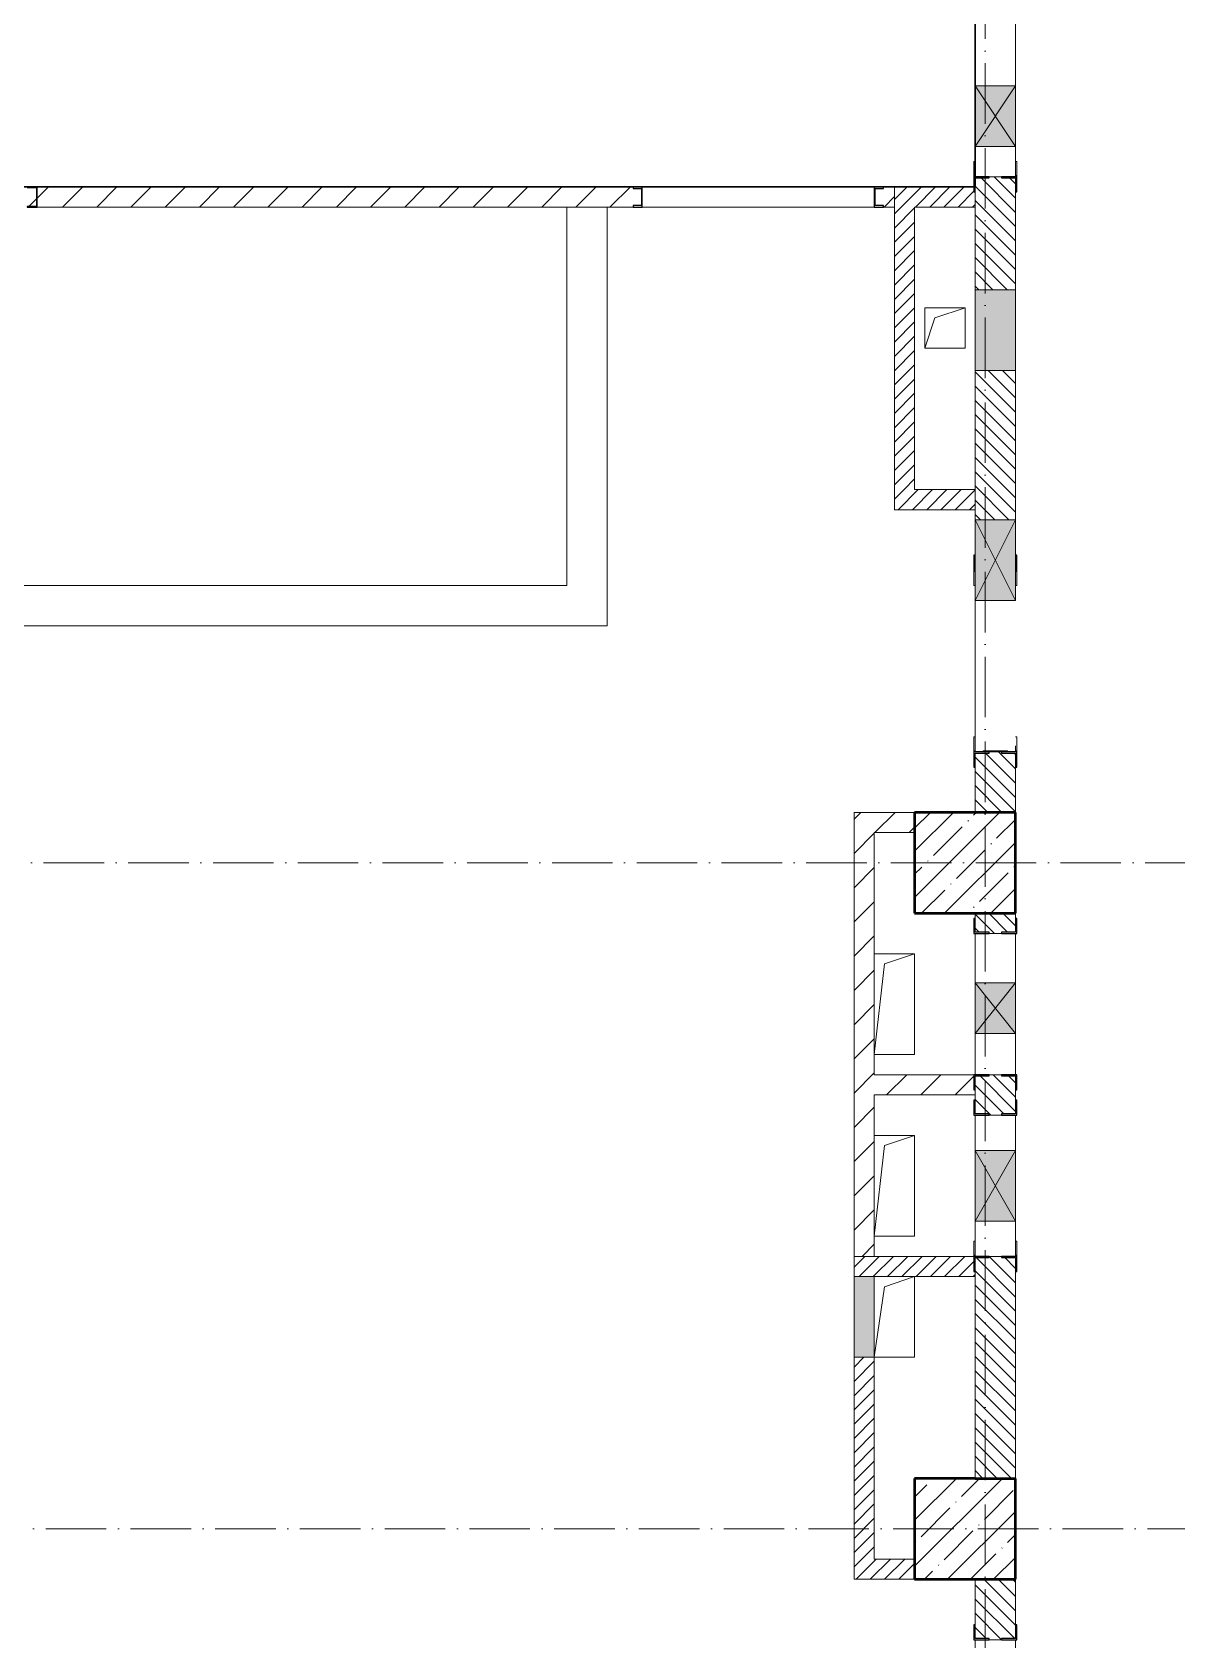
# Model space of a CAD drawing. Header units: millimetres. Extents: x -213536 to 1564669, y -45299 to 942238.
# Drawn here: x 694097 to 699772, y 299912 to 307879 of the extents above; entities that cross this region are included whole.
import ezdxf

# ---------------------------------------------------------------- set-up
doc = ezdxf.new("R2010")
doc.units = ezdxf.units.MM
doc.linetypes.add('50_200_ШТРИХ_1Т_ш5_п1_п1_', pattern=[700, 500, -100, 0, -100])
for name, color, linetype, lineweight in [('3) ЖБ 4м', 3, 'Continuous', 30), ('A-DETL-GENF-OTLN', 7, 'Continuous', 9), ('A-FLOR-____-OTLN', 7, 'Continuous', 9), ('A-GENM-____-MCUT', 7, 'Continuous', 25), ('A-GENM-____-OTLN', 7, 'Continuous', 9), ('A-GENM-____-OTLN-1', 7, 'Continuous', 25), ('A-GLAZ-____-OTLN', 7, 'Continuous', 9), ('A-WALL-____-MCUT-2', 7, 'Continuous', 50), ('A-WALL-____-MCUT-3', 7, 'Continuous', 9), ('A-WALL-____-PATT-1', 7, 'Continuous', 9), ('A-WALL-FNSH-MCUT-1', 7, 'Continuous', 9), ('I-WALL-____-OTLN', 7, 'Continuous', 9), ('S-COLS-____-MCUT', 7, 'Continuous', 50), ('S-COLS-____-OTLN', 7, 'Continuous', 9), ('S-GRID-____-OTLN-1', 7, '50_200_ШТРИХ_1Т_ш5_п1_п1_', 9)]:
    doc.layers.add(name, color=color, linetype=linetype, lineweight=lineweight)
pattern_1 = [(135, (693371.93, 286281.11), (-35.35534, -35.35534), [])]
pattern_2 = [(45, (693371.93, 286281.11), (-84.8528, 84.8528), [])]
pattern_3 = [(45, (693371.93, 286281.11), (-35.35534, 35.35534), [])]

# ---------------------------------------------------------------- blocks, each defined once
blk = doc.blocks.new('BSC_Колонна _Прямоугольная - 500х500-V52-АР1_План отверстий 3 этажа в осях 1-64_А-ГГ')
at = {"layer": 'S-COLS-____-OTLN'}
h = blk.add_hatch(dxfattribs=at)
h.set_pattern_fill('FP_89', color=256, style=0, pattern_type=2)
h.set_pattern_definition([(45, (-5350, -17481.04), (-114.0493, 114.0493), []), (45, (-5235.95, -17481.04), (-114.0493, 114.0493), [201.613, -40.323, 3.353, -36.97])])
h.paths.add_polyline_path([(-250, -250), (250, -250), (250, 250), (-250, 250)], flags=0)
at = {"layer": 'S-COLS-____-MCUT'}
for p, q in [((250, 250), (-250, 250)), ((-250, 250), (-250, -250)), ((250, -250), (250, 250)), ((-250, -250), (250, -250))]:
    blk.add_line(p, q, dxfattribs=at)
blk = doc.blocks.new('154_Стойка_СКБ_Швеллер - СМ-2180_100-28318692-АР1_План отверстий 3 этажа в осях 1-64_А-ГГ')
at = {"layer": 'A-GENM-____-MCUT'}
for p, q in [((171, 50), (125, 50)), ((125, 50), (125, -50)), ((129.5, 42.4), (171, 42.4)), ((129.5, -42.4), (129.5, 42.4)), ((171, 42.4), (171, 50)), ((125, -50), (171, -50)), ((171, -42.4), (129.5, -42.4)), ((171, -50), (171, -42.4))]:
    blk.add_line(p, q, dxfattribs=at)
blk = doc.blocks.new('154_Фахверк_СКБ_Швеллер - Тип_100_3960-28318856-АР1_План отверстий 3 этажа в осях 1-64_А-ГГ')
at = {"layer": 'A-GENM-____-MCUT'}
for p, q in [((175, 50), (125, 50)), ((125, 50), (125, -50)), ((128, 47), (175, 47)), ((128, -47), (128, 47)), ((175, 47), (175, 50)), ((125, -50), (175, -50)), ((175, -47), (128, -47)), ((175, -50), (175, -47))]:
    blk.add_line(p, q, dxfattribs=at)
blk = doc.blocks.new('154_Стойка_СКБ_Уголок - СМ-2180_200-28268025-АР1_План отверстий 3 этажа в осях 1-64_А-ГГ')
at = {"layer": 'A-GENM-____-MCUT'}
for p, q in [((125, 156), (125, 81)), ((200, 156), (125, 156)), ((125, 81), (131, 81)), ((131, 81), (131, 150)), ((131, 150), (200, 150)), ((200, 150), (200, 156)), ((131, 19), (125, 19)), ((125, 19), (125, -56)), ((131, -50), (131, 19)), ((125, -56), (200, -56)), ((200, -50), (131, -50)), ((200, -56), (200, -50))]:
    blk.add_line(p, q, dxfattribs=at)
blk = doc.blocks.new('Фахверк_СКБ_Уголок - 200_3960_зеркало-28268689-АР1_План отверстий 3 этажа в осях 1-64_А-ГГ')
at = {"layer": 'A-GENM-____-MCUT'}
for p, q in [((200, 156), (125, 156)), ((125, 156), (125, 81)), ((125, 81), (131, 81)), ((131, 81), (131, 150)), ((131, 150), (200, 150)), ((200, 150), (200, 156)), ((131, 19), (125, 19)), ((125, 19), (125, -56)), ((131, -50), (131, 19)), ((125, -56), (200, -56)), ((200, -50), (131, -50)), ((200, -56), (200, -50))]:
    blk.add_line(p, q, dxfattribs=at)
blk = doc.blocks.new('Фахверк_СКБ_Уголок - 200_3960-28268576-АР1_План отверстий 3 этажа в осях 1-64_А-ГГ')
at = {"layer": 'A-GENM-____-MCUT'}
for p, q in [((200, 156), (125, 156)), ((125, 156), (125, 81)), ((125, 81), (131, 81)), ((131, 81), (131, 150)), ((131, 150), (200, 150)), ((200, 150), (200, 156)), ((131, 19), (125, 19)), ((125, 19), (125, -56)), ((131, -50), (131, 19)), ((125, -56), (200, -56)), ((200, -50), (131, -50)), ((200, -56), (200, -50))]:
    blk.add_line(p, q, dxfattribs=at)
blk = doc.blocks.new('Стойка_Влож_Уголок_Опорный - Уголок-28213941-АР1_План отверстий 3 этажа в осях 1-64_А-ГГ')
at = {"layer": 'A-GENM-____-OTLN'}
for p, q in [((-212, -6), (-212, 0)), ((0, 0), (0, -6)), ((-212, -75), (-212, -6)), ((-212, -6), (-206, -6)), ((-212, -75), (-206, -75)), ((-6, -6), (0, -6)), ((-6, -75), (0, -75)), ((0, -6), (0, -75))]:
    blk.add_line(p, q, dxfattribs=at)
blk = doc.blocks.new('154_Стойка_СКБ_Уголок - СМ-2480_200-28346303-АР1_План отверстий 3 этажа в осях 1-64_А-ГГ')
at = {"layer": 'A-GENM-____-MCUT'}
for p, q in [((125, 156), (125, 81)), ((200, 156), (125, 156)), ((125, 81), (131, 81)), ((131, 81), (131, 150)), ((131, 150), (200, 150)), ((200, 150), (200, 156)), ((131, 19), (125, 19)), ((125, 19), (125, -56)), ((131, -50), (131, 19)), ((125, -56), (200, -56)), ((200, -50), (131, -50)), ((200, -56), (200, -50))]:
    blk.add_line(p, q, dxfattribs=at)
blk = doc.blocks.new('Стойка_Влож_Полоса боковая - Полоса-28213942-АР1_План отверстий 3 этажа в осях 1-64_А-ГГ')
at = {"layer": 'A-GENM-____-OTLN'}
for p, q in [((-5, 60), (0, 60)), ((-5, -60), (-5, 60)), ((0, 31), (0, -31)), ((0, -60), (-5, -60))]:
    blk.add_line(p, q, dxfattribs=at)
blk = doc.blocks.new('154_Стойка_СКБ_Уголок - СМ-2480_200-V164-АР1_План отверстий 3 этажа в осях 1-64_А-ГГ')
at = {"layer": 'A-GENM-____-MCUT'}
for p, q in [((125, 156), (125, 150)), ((200, 156), (125, 156)), ((200, 150), (200, 156)), ((125, -50), (125, -56)), ((125, -56), (200, -56)), ((200, -56), (200, -50))]:
    blk.add_line(p, q, dxfattribs=at)
blk = doc.blocks.new('Фахверк_СКБ_Уголок - 200_3550-28267367-АР1_План отверстий 3 этажа в осях 1-64_А-ГГ')
at = {"layer": 'A-GENM-____-MCUT'}
for p, q in [((200, 156), (125, 156)), ((125, 156), (125, 81)), ((125, 81), (131, 81)), ((131, 81), (131, 150)), ((131, 150), (200, 150)), ((200, 150), (200, 156)), ((131, 19), (125, 19)), ((125, 19), (125, -56)), ((131, -50), (131, 19)), ((125, -56), (200, -56)), ((200, -50), (131, -50)), ((200, -56), (200, -50))]:
    blk.add_line(p, q, dxfattribs=at)
blk = doc.blocks.new('AR_Отверстие Ниша - Лючок-32404482-АР1_План отверстий 3 этажа в осях 1-64_А-ГГ')
at = {"layer": 'A-GLAZ-____-OTLN'}
blk.add_hatch(color=256, dxfattribs=at).paths.add_polyline_path([(-200, 100), (-200, -100), (200, -100), (200, 100)], flags=0)
for p, q in [((200, 100), (-200, 100)), ((-200, 100), (-200, -100)), ((200, -100), (200, 100)), ((-200, -100), (200, -100))]:
    blk.add_line(p, q, dxfattribs=at)
blk = doc.blocks.new('AR_Отверстие Ниша - Лючок-32403280-АР1_План отверстий 3 этажа в осях 1-64_А-ГГ')
at = {"layer": 'A-GLAZ-____-OTLN'}
blk.add_hatch(color=256, dxfattribs=at).paths.add_polyline_path([(200, -50), (200, 50), (-200, 50), (-200, -50)], flags=0)
for p, q in [((200, 50), (-200, 50)), ((-200, 50), (-200, -50)), ((200, -50), (200, 50)), ((-200, -50), (200, -50))]:
    blk.add_line(p, q, dxfattribs=at)
blk = doc.blocks.new('AR_Отверстие прямоугольное _в плите_ - AR_Отверстие прямоугольное _в плите_-30229458-АР1_План отверстий 3 этажа в осях 1-64_А-ГГ')
at = {"layer": 'A-GENM-____-OTLN'}
for p, q in [((100, 250), (-100, 250)), ((-50, 200), (100, 250)), ((100, -250), (100, 250)), ((-100, -250), (-50, 200)), ((-100, -250), (100, -250))]:
    blk.add_line(p, q, dxfattribs=at)
blk = doc.blocks.new('AR_Отверстие прямоугольное _в плите_ - AR_Отверстие прямоугольное _в плите_-30458127-АР1_План отверстий 3 этажа в осях 1-64_А-ГГ')
at = {"layer": 'A-GENM-____-OTLN'}
for p, q in [((100, 100), (-100, 100)), ((-100, 100), (-100, -100)), ((-50, 50), (100, 100)), ((100, -100), (100, 100)), ((-100, -100), (-50, 50)), ((-100, -100), (100, -100))]:
    blk.add_line(p, q, dxfattribs=at)
blk = doc.blocks.new('AR_Отверстие прямоугольное _в плите_ - AR_Отверстие прямоугольное _в плите_-30229368-АР1_План отверстий 3 этажа в осях 1-64_А-ГГ')
at = {"layer": 'A-GENM-____-OTLN'}
for p, q in [((-50, 150), (100, 200)), ((100, -200), (100, 200)), ((-100, -200), (-50, 150)), ((-100, -200), (100, -200))]:
    blk.add_line(p, q, dxfattribs=at)
blk = doc.blocks.new('AR_Отверстие прямоугольное _в стене_ - AR_Отверстие прямоугольное _в стене__ЭОМ-36412645-АР1_План отверстий 3 этажа в осях 1-64_А-ГГ')
at = {"layer": 'A-GLAZ-____-OTLN'}
blk.add_hatch(color=256, dxfattribs=at).paths.add_polyline_path([(-175, -100), (175, -100), (175, 100), (-175, 100)], flags=0)
at = {"layer": 'A-DETL-GENF-OTLN'}
for p, q in [((-175, -100), (-175, 100)), ((-175, 100), (175, 100)), ((175, 100), (-175, -100)), ((-175, 100), (175, -100)), ((175, 100), (-175, 100)), ((-175, 100), (-175, -100)), ((175, 100), (175, -100)), ((175, -100), (175, 100)), ((175, -100), (-175, -100)), ((-175, -100), (175, -100))]:
    blk.add_line(p, q, dxfattribs=at)
blk = doc.blocks.new('AR_Отверстие прямоугольное _в стене__БезПР - AR_Отверстие прямоугольное _в стене__БезПР-36392898-АР1_План отверстий 3 этажа в осях 1-64_А-ГГ')
at = {"layer": 'A-GLAZ-____-OTLN'}
blk.add_hatch(color=256, dxfattribs=at).paths.add_polyline_path([(-125, -100), (125, -100), (125, 100), (-125, 100)], flags=0)
at = {"layer": 'A-DETL-GENF-OTLN'}
for p, q in [((-125, -100), (-125, 100)), ((-125, 100), (125, 100)), ((125, 100), (-125, -100)), ((-125, 100), (125, -100)), ((125, 100), (-125, 100)), ((-125, 100), (-125, -100)), ((125, 100), (125, -100)), ((125, -100), (125, 100)), ((125, -100), (-125, -100)), ((-125, -100), (125, -100))]:
    blk.add_line(p, q, dxfattribs=at)
blk = doc.blocks.new('AR_Отверстие прямоугольное _в стене__БезПР - AR_Отверстие прямоугольное _в стене__БезПР-36428632-АР1_План отверстий 3 этажа в осях 1-64_А-ГГ')
at = {"layer": 'A-GLAZ-____-OTLN'}
blk.add_hatch(color=256, dxfattribs=at).paths.add_polyline_path([(-200, -100), (200, -100), (200, 100), (-200, 100)], flags=0)
at = {"layer": 'A-DETL-GENF-OTLN'}
for p, q in [((-200, -100), (-200, 100)), ((-200, 100), (200, 100)), ((200, 100), (-200, -100)), ((-200, 100), (200, -100)), ((200, 100), (-200, 100)), ((-200, 100), (-200, -100)), ((200, 100), (200, -100)), ((200, -100), (200, 100)), ((200, -100), (-200, -100)), ((-200, -100), (200, -100))]:
    blk.add_line(p, q, dxfattribs=at)
at = {"layer": 'A-GLAZ-____-OTLN'}
blk.add_line((200, 100), (-200, 100), dxfattribs=at)
blk = doc.blocks.new('AR_Отверстие прямоугольное _в стене__БезПР - AR_Отверстие прямоугольное _в стене__БезПР-36899507-АР1_План отверстий 3 этажа в осях 1-64_А-ГГ')
at = {"layer": 'A-GLAZ-____-OTLN'}
blk.add_hatch(color=256, dxfattribs=at).paths.add_polyline_path([(150, -100), (150, 100), (-150, 100), (-150, -100)], flags=0)
at = {"layer": 'A-DETL-GENF-OTLN'}
for p, q in [((-150, -100), (-150, 100)), ((-150, 100), (150, 100)), ((150, 100), (-150, -100)), ((-150, 100), (150, -100)), ((150, 100), (-150, 100)), ((-150, 100), (-150, -100)), ((150, 100), (150, -100)), ((150, -100), (150, 100)), ((150, -100), (-150, -100)), ((-150, -100), (150, -100))]:
    blk.add_line(p, q, dxfattribs=at)
at = {"layer": 'A-GLAZ-____-OTLN'}
blk.add_line((150, 100), (-150, 100), dxfattribs=at)

msp = doc.modelspace()

# ---------------------------------------------------------------- hatches: boundary and pattern name
at = {"layer": 'A-WALL-____-PATT-1'}
h = msp.add_hatch(dxfattribs=at)
h.set_pattern_fill('FP_6', color=256, style=0, pattern_type=2)
h.set_pattern_definition(pattern_1)
h.paths.add_polyline_path([(698971.9, 304012.2), (698971.9, 304306.2), (698902.9, 304306.2), (698902.9, 304312.2), (698840.9, 304312.2), (698840.9, 304306.2), (698771.9, 304306.2), (698771.9, 304012.2)], flags=0)
h.paths.add_polyline_path([(698946.3, 305462.2), (698971.9, 305462.2), (698971.9, 306202.2), (698771.9, 306202.2), (698771.9, 305462.2)], flags=0)
h.paths.add_polyline_path([(698971.9, 306602.2), (698971.9, 307156.2), (698902.9, 307156.2), (698902.9, 307162.2), (698840.9, 307162.2), (698840.9, 307156.2), (698771.9, 307156.2), (698771.9, 306602.2), (698840.9, 306602.2)], flags=0)
h.paths.add_polyline_path([(698902.9, 308312.2), (698902.9, 308318.2), (698971.9, 308318.2), (698971.9, 309512.2), (698771.9, 309512.2), (698771.9, 308318.2), (698840.9, 308318.2), (698840.9, 308312.2)], flags=0)
h = msp.add_hatch(dxfattribs=at)
h.set_pattern_fill('FP_4', color=256, style=0, pattern_type=2)
h.set_pattern_definition(pattern_2)
h.paths.add_polyline_path([(698371.9, 307012.2), (698371.9, 307112.2), (698317.9, 307112.2), (698317.9, 307104.6), (698276.4, 307104.6), (698276.4, 307019.8), (698317.9, 307019.8), (698317.9, 307012.2)], flags=0)
h.paths.add_polyline_path([(696893.2, 307012.2), (697075.9, 307012.9), (697075.9, 307019.8), (697117.4, 307019.8), (697117.4, 307104.6), (697075.9, 307104.6), (697075.9, 307112.2), (694121.9, 307112.2), (694121.9, 307012.2)], flags=0)
h.paths.add_polyline_path([(693358.3, 307012.2), (694071.9, 307012.2), (694071.9, 307015.2), (694118.9, 307015.2), (694118.9, 307109.2), (694071.9, 307109.2), (694071.9, 307112.2), (691171.9, 307112.2), (691171.9, 307012.2), (691590.8, 307012.2)], flags=0)
h = msp.add_hatch(dxfattribs=at)
h.set_pattern_fill('FP_5', color=256, style=0, pattern_type=2)
h.set_pattern_definition(pattern_3)
h.paths.add_polyline_path([(698765.9, 307012.2), (698771.9, 307012.2), (698771.9, 307087.2), (698765.9, 307087.2), (698765.9, 307112.2), (698371.9, 307112.2), (698371.9, 307012.2), (698660.6, 307012.2)], flags=0)
h = msp.add_hatch(dxfattribs=at)
h.set_pattern_fill('FP_5', color=256, style=0, pattern_type=2)
h.set_pattern_definition(pattern_3)
h.paths.add_polyline_path([(698471.9, 305612.2), (698471.9, 307012.2), (698371.9, 307012.2), (698371.9, 305612.2)], flags=0)
h = msp.add_hatch(dxfattribs=at)
h.set_pattern_fill('FP_5', color=256, style=0, pattern_type=2)
h.set_pattern_definition(pattern_3)
h.paths.add_polyline_path([(698771.9, 305512.2), (698771.9, 305612.2), (698371.9, 305612.2), (698371.9, 305512.2), (698660.6, 305512.2)], flags=0)
h = msp.add_hatch(dxfattribs=at)
h.set_pattern_fill('FP_4', color=256, style=0, pattern_type=2)
h.set_pattern_definition(pattern_2)
h.paths.add_polyline_path([(698171.9, 301812.2), (698271.9, 301812.2), (698271.9, 304012.2), (698171.9, 304012.2), (698171.9, 302495.7)], flags=0)
h = msp.add_hatch(dxfattribs=at)
h.set_pattern_fill('FP_4', color=256, style=0, pattern_type=2)
h.set_pattern_definition(pattern_2)
h.paths.add_polyline_path([(698471.9, 303912.2), (698471.9, 304012.2), (698271.9, 304012.2), (698271.9, 303912.2)], flags=0)
h = msp.add_hatch(dxfattribs=at)
h.set_pattern_fill('FP_6', color=256, style=0, pattern_type=2)
h.set_pattern_definition(pattern_1)
h.paths.add_polyline_path([(698771.9, 300712.2), (698971.9, 300712.2), (698970.8, 301806.2), (698902.9, 301806.2), (698902.9, 301812.2), (698840.9, 301812.2), (698840.9, 301806.2), (698771.9, 301806.2), (698771.9, 300775.7)], flags=0)
h.paths.add_polyline_path([(698840.9, 302512.2), (698902.9, 302512.2), (698902.9, 302518.2), (698971.9, 302518.2), (698971.9, 302706.2), (698902.9, 302706.2), (698902.9, 302712.2), (698840.9, 302712.2), (698840.9, 302706.2), (698771.9, 302706.2), (698771.9, 302518.2), (698840.9, 302518.2)], flags=0)
h.paths.add_polyline_path([(698840.9, 303412.2), (698902.9, 303412.2), (698902.9, 303418.2), (698971.9, 303418.2), (698971.9, 303512.2), (698771.9, 303512.2), (698771.9, 303418.2), (698840.9, 303418.2)], flags=0)
h = msp.add_hatch(dxfattribs=at)
h.set_pattern_fill('FP_4', color=256, style=0, pattern_type=2)
h.set_pattern_definition(pattern_2)
h.paths.add_polyline_path([(698763.8, 302612.2), (698771.9, 302612.2), (698771.9, 302637.2), (698765.9, 302637.2), (698765.9, 302712.2), (698271.9, 302712.2), (698271.9, 302612.2), (698660.6, 302612.2)], flags=0)
h = msp.add_hatch(dxfattribs=at)
h.set_pattern_fill('FP_5', color=256, style=0, pattern_type=2)
h.set_pattern_definition(pattern_3)
h.paths.add_polyline_path([(698763.8, 301712.2), (698771.9, 301712.2), (698771.9, 301737.2), (698765.9, 301737.2), (698765.9, 301812.2), (698171.9, 301812.2), (698171.9, 301712.2), (698660.6, 301712.2)], flags=0)
h = msp.add_hatch(dxfattribs=at)
h.set_pattern_fill('FP_5', color=256, style=0, pattern_type=2)
h.set_pattern_definition(pattern_3)
h.paths.add_polyline_path([(698171.9, 300312.2), (698271.9, 300312.2), (698271.9, 301312.2), (698171.9, 301312.2), (698171.9, 300775.7)], flags=0)
h = msp.add_hatch(dxfattribs=at)
h.set_pattern_fill('FP_5', color=256, style=0, pattern_type=2)
h.set_pattern_definition(pattern_3)
h.paths.add_polyline_path([(698471.9, 300212.2), (698471.9, 300312.2), (698171.9, 300312.2), (698171.9, 300212.2)], flags=0)
h = msp.add_hatch(dxfattribs=at)
h.set_pattern_fill('FP_6', color=256, style=0, pattern_type=2)
h.set_pattern_definition(pattern_1)
h.paths.add_polyline_path([(698902.9, 297012.2), (698902.9, 297018.2), (698971.9, 297018.2), (698971.9, 297206.2), (698902.9, 297206.2), (698902.9, 297212.2), (698840.9, 297212.2), (698840.9, 297206.2), (698771.9, 297206.2), (698771.9, 297018.2), (698840.9, 297018.2), (698840.9, 297012.2)], flags=0)
h.paths.add_polyline_path([(698840.9, 297912.2), (698902.9, 297912.2), (698902.9, 297918.2), (698971.9, 297918.2), (698971.9, 298206.2), (698902.9, 298206.2), (698902.9, 298212.2), (698840.9, 298212.2), (698840.9, 298206.2), (698771.9, 298206.2), (698771.9, 297918.2), (698840.9, 297918.2)], flags=0)
h.paths.add_polyline_path([(698840.9, 299912.2), (698902.9, 299912.2), (698902.9, 299918.2), (698971.9, 299918.2), (698971.9, 300212.2), (698771.9, 300212.2), (698771.9, 299918.2), (698840.9, 299918.2)], flags=0)
at = {"layer": 'S-COLS-____-OTLN'}
h = msp.add_hatch(dxfattribs=at)
h.set_pattern_fill('FP_38', color=256, style=0, pattern_type=2)
h.set_pattern_definition([(45, (693371.93, 286281.11), (-114.0493, 114.0493), []), (45, (693485.98, 286281.11), (-114.0493, 114.0493), [201.612, -40.322, 3.353, -36.97])])
h.paths.add_polyline_path([(698471.9, 300212.2), (698971.9, 300212.2), (698971.9, 300712.2), (698471.9, 300712.2)], flags=0)

# ---------------------------------------------------------------- linework, layer by layer
at = {"color": 4, "lineweight": 30}
msp.add_lwpolyline([(698771.9, 308412.2), (698771.9, 307112.2), (691171.9, 307112.2), (691171.9, 307356.2)], dxfattribs=at)
at = {"layer": '3) ЖБ 4м'}
for points in [[(698471.9, 304012.2), (698771.9, 304012.2)], [(698971.9, 303512.2), (698971.9, 304012.2)], [(698971.9, 300212.2), (698971.9, 300712.2)], [(698471.9, 300212.2), (698771.9, 300212.2)]]:
    msp.add_lwpolyline(points, dxfattribs=at)
at = {"layer": 'A-FLOR-____-OTLN'}
for p, q in [((698521.9, 306512.2), (698721.9, 306512.2)), ((698521.9, 306312.2), (698521.9, 306512.2)), ((698721.9, 306512.2), (698721.9, 306312.2)), ((698721.9, 306312.2), (698521.9, 306312.2)), ((698271.9, 303312.2), (698471.9, 303312.2)), ((698471.9, 303312.2), (698471.9, 302812.2)), ((698471.9, 302812.2), (698271.9, 302812.2)), ((698271.9, 302412), (698471.9, 302412)), ((698471.9, 302412), (698471.9, 301912)), ((698471.9, 301912), (698271.9, 301912)), ((698471.9, 301712.2), (698471.9, 301312.2)), ((698471.9, 301312.2), (698271.9, 301312.2))]:
    msp.add_line(p, q, dxfattribs=at)
at = {"layer": 'A-WALL-____-MCUT-2'}
msp.add_line((698771.9, 300712.2), (698971.9, 300712.2), dxfattribs=at)
at = {"layer": 'A-WALL-____-MCUT-3'}
for p, q in [((698902.9, 307162.2), (698840.9, 307162.2)), ((698771.9, 307087.2), (698771.9, 306602.2)), ((698971.9, 306602.2), (698971.9, 307087.2)), ((698771.9, 306202.2), (698771.9, 305462.2)), ((698971.9, 305462.2), (698971.9, 306202.2)), ((698771.9, 304237.2), (698771.9, 304012.2)), ((698971.9, 304012.2), (698971.9, 304237.2)), ((698771.9, 303512.2), (698771.9, 303487.2)), ((698971.9, 303487.2), (698971.9, 303512.2)), ((698840.9, 303412.2), (698902.9, 303412.2)), ((698902.9, 302712.2), (698840.9, 302712.2)), ((698771.9, 302637.2), (698771.9, 302587.2)), ((698971.9, 302587.2), (698971.9, 302637.2)), ((698840.9, 302512.2), (698902.9, 302512.2)), ((698902.9, 301812.2), (698840.9, 301812.2)), ((698771.9, 301737.2), (698771.9, 300712.2)), ((698971.9, 300712.2), (698971.9, 301737.2)), ((698971.9, 300212.2), (698771.9, 300212.2)), ((698771.9, 300212.2), (698771.9, 299987.2)), ((698971.9, 299987.2), (698971.9, 300212.2)), ((698840.9, 299912.2), (698902.9, 299912.2))]:
    msp.add_line(p, q, dxfattribs=at)
at = {"layer": 'A-WALL-FNSH-MCUT-1'}
for p, q in [((697075.9, 307112.2), (694121.9, 307112.2)), ((698765.9, 307112.2), (698317.9, 307112.2)), ((698371.9, 307112.2), (698371.9, 305512.2)), ((694121.9, 307012.2), (697075.9, 307012.2)), ((698317.9, 307012.2), (698371.9, 307012.2)), ((698471.9, 305612.2), (698471.9, 307012.2)), ((698471.9, 307012.2), (698771.9, 307012.2)), ((698771.9, 305612.2), (698471.9, 305612.2)), ((698371.9, 305512.2), (698771.9, 305512.2)), ((698171.9, 304012.2), (698171.9, 301712.2)), ((698471.9, 304012.2), (698171.9, 304012.2)), ((698271.9, 302712.2), (698271.9, 303912.2)), ((698271.9, 303912.2), (698471.9, 303912.2)), ((698765.9, 302712.2), (698271.9, 302712.2)), ((698271.9, 302612.2), (698771.9, 302612.2)), ((698271.9, 301812.2), (698271.9, 302612.2)), ((698765.9, 301812.2), (698171.9, 301812.2)), ((698271.9, 301712.2), (698771.9, 301712.2)), ((698171.9, 301312.2), (698171.9, 300212.2)), ((698271.9, 300312.2), (698271.9, 301312.2)), ((698471.9, 300312.2), (698271.9, 300312.2)), ((698471.9, 300212.2), (698471.9, 300312.2)), ((698171.9, 300212.2), (698471.9, 300212.2))]:
    msp.add_line(p, q, dxfattribs=at)
at = {"layer": 'I-WALL-____-OTLN'}
for p, q in [((698771.9, 307612.2), (698771.9, 308312.2)), ((698971.9, 308312.2), (698971.9, 307612.2)), ((698771.9, 307162.2), (698771.9, 307312.2)), ((698971.9, 307312.2), (698971.9, 307162.2)), ((697121.9, 307112.2), (698271.9, 307112.2)), ((696746.9, 305137.2), (696746.9, 307012.2)), ((696946.9, 307012.2), (696946.9, 304937.2)), ((698271.9, 307012.2), (697121.9, 307012.2)), ((691771.9, 305137.2), (696746.9, 305137.2)), ((698771.9, 304312.2), (698771.9, 305062.2)), ((696946.9, 304937.2), (691571.9, 304937.2)), ((698971.9, 304342.2), (698971.9, 304312.2)), ((698771.9, 303167.2), (698771.9, 303412.2)), ((698971.9, 303412.2), (698971.9, 303167.2)), ((698771.9, 302712.2), (698771.9, 302917.2)), ((698971.9, 302917.2), (698971.9, 302712.2)), ((698771.9, 302337.2), (698771.9, 302512.2)), ((698971.9, 302512.2), (698971.9, 302337.2)), ((698771.9, 301812.2), (698771.9, 301987.2)), ((698971.9, 301987.2), (698971.9, 301812.2)), ((698771.9, 298212.2), (698771.9, 299912.2)), ((698971.9, 299912.2), (698971.9, 298212.2))]:
    msp.add_line(p, q, dxfattribs=at)
at = {"layer": 'S-COLS-____-MCUT'}
for p, q in [((698771.9, 300712.2), (698471.9, 300712.2)), ((698471.9, 300712.2), (698471.9, 300212.2)), ((698971.9, 300212.2), (698971.9, 300712.2)), ((698471.9, 300212.2), (698971.9, 300212.2))]:
    msp.add_line(p, q, dxfattribs=at)
at = {"layer": 'S-COLS-____-OTLN'}
msp.add_line((698971.9, 300712.2), (698771.9, 300712.2), dxfattribs=at)
at = {"layer": 'S-GRID-____-OTLN-1', "color": 251, "ltscale": 0.6, "true_color": 0x636466}
for p, q in [((698821.9, 281798.5), (698821.9, 336162.1)), ((720079.7, 303762.2), (688703.2, 303762.2)), ((688703.2, 300462.2), (720079.7, 300462.2))]:
    msp.add_line(p, q, dxfattribs=at)

# ---------------------------------------------------------------- block references
at = {"layer": 'A-GENM-____-OTLN'}
for name, p, rotation in [('Стойка_Влож_Уголок_Опорный - Уголок-28213941-АР1_План отверстий 3 этажа в осях 1-64_А-ГГ', (698765.9, 307162.2), 180), ('Стойка_Влож_Уголок_Опорный - Уголок-28213941-АР1_План отверстий 3 этажа в осях 1-64_А-ГГ', (698765.9, 304312.2), 180), ('Стойка_Влож_Полоса боковая - Полоса-28213942-АР1_План отверстий 3 этажа в осях 1-64_А-ГГ', (698871.9, 304312.2), 269.9999999999999), ('Стойка_Влож_Уголок_Опорный - Уголок-28213941-АР1_План отверстий 3 этажа в осях 1-64_А-ГГ', (698765.9, 301812.2), 180)]:
    msp.add_blockref(name, p, dxfattribs=dict(at, rotation=rotation))
for name, p in [('AR_Отверстие прямоугольное _в плите_ - AR_Отверстие прямоугольное _в плите_-30458127-АР1_План отверстий 3 этажа в осях 1-64_А-ГГ', (698621.9, 306412.2)), ('Стойка_Влож_Уголок_Опорный - Уголок-28213941-АР1_План отверстий 3 этажа в осях 1-64_А-ГГ', (698977.9, 305212.2)), ('AR_Отверстие прямоугольное _в плите_ - AR_Отверстие прямоугольное _в плите_-30229458-АР1_План отверстий 3 этажа в осях 1-64_А-ГГ', (698371.9, 303062.2)), ('AR_Отверстие прямоугольное _в плите_ - AR_Отверстие прямоугольное _в плите_-30229458-АР1_План отверстий 3 этажа в осях 1-64_А-ГГ', (698371.9, 302162)), ('AR_Отверстие прямоугольное _в плите_ - AR_Отверстие прямоугольное _в плите_-30229368-АР1_План отверстий 3 этажа в осях 1-64_А-ГГ', (698371.9, 301512.2))]:
    msp.add_blockref(name, p, dxfattribs=at)
at = {"layer": 'A-GENM-____-OTLN-1'}
for name, p, rotation in [('154_Фахверк_СКБ_Швеллер - Тип_100_3960-28318856-АР1_План отверстий 3 этажа в осях 1-64_А-ГГ', (694246.9, 307062.2), 180), ('154_Стойка_СКБ_Швеллер - СМ-2180_100-28318692-АР1_План отверстий 3 этажа в осях 1-64_А-ГГ', (697246.9, 307062.2), 180), ('154_Стойка_СКБ_Уголок - СМ-2180_200-28268025-АР1_План отверстий 3 этажа в осях 1-64_А-ГГ', (698821.9, 307287.2), 269.9999999999999), ('154_Стойка_СКБ_Уголок - СМ-2480_200-V164-АР1_План отверстий 3 этажа в осях 1-64_А-ГГ', (698921.9, 305087.2), 89.99999999999991), ('154_Стойка_СКБ_Уголок - СМ-2480_200-28346303-АР1_План отверстий 3 этажа в осях 1-64_А-ГГ', (698821.9, 304437.2), 269.9999999999999), ('Фахверк_СКБ_Уголок - 200_3960_зеркало-28268689-АР1_План отверстий 3 этажа в осях 1-64_А-ГГ', (698921.9, 303287.2), 89.99999999999991), ('Фахверк_СКБ_Уголок - 200_3960-28268576-АР1_План отверстий 3 этажа в осях 1-64_А-ГГ', (698821.9, 302837.2), 269.9999999999999), ('Фахверк_СКБ_Уголок - 200_3960_зеркало-28268689-АР1_План отверстий 3 этажа в осях 1-64_А-ГГ', (698921.9, 302387.2), 89.99999999999991), ('154_Стойка_СКБ_Уголок - СМ-2180_200-28268025-АР1_План отверстий 3 этажа в осях 1-64_А-ГГ', (698821.9, 301937.2), 269.9999999999999), ('Фахверк_СКБ_Уголок - 200_3550-28267367-АР1_План отверстий 3 этажа в осях 1-64_А-ГГ', (698921.9, 299787.2), 89.99999999999991)]:
    msp.add_blockref(name, p, dxfattribs=dict(at, rotation=rotation))
msp.add_blockref('154_Стойка_СКБ_Швеллер - СМ-2180_100-28318692-АР1_План отверстий 3 этажа в осях 1-64_А-ГГ', (698146.9, 307062.2), dxfattribs=at)
at = {"layer": 'A-GLAZ-____-OTLN'}
for name, p, rotation in [('AR_Отверстие прямоугольное _в стене__БезПР - AR_Отверстие прямоугольное _в стене__БезПР-36899507-АР1_План отверстий 3 этажа в осях 1-64_А-ГГ', (698871.9, 307462.2), 89.99999999999991), ('AR_Отверстие Ниша - Лючок-32404482-АР1_План отверстий 3 этажа в осях 1-64_А-ГГ', (698871.9, 306402.2), 89.99999999999991), ('AR_Отверстие прямоугольное _в стене__БезПР - AR_Отверстие прямоугольное _в стене__БезПР-36428632-АР1_План отверстий 3 этажа в осях 1-64_А-ГГ', (698871.9, 305262.2), 89.99999999999991), ('AR_Отверстие прямоугольное _в стене__БезПР - AR_Отверстие прямоугольное _в стене__БезПР-36392898-АР1_План отверстий 3 этажа в осях 1-64_А-ГГ', (698871.9, 303042.2), 89.99999999999991), ('AR_Отверстие прямоугольное _в стене_ - AR_Отверстие прямоугольное _в стене__ЭОМ-36412645-АР1_План отверстий 3 этажа в осях 1-64_А-ГГ', (698871.9, 302162.2), 89.99999999999991), ('AR_Отверстие Ниша - Лючок-32403280-АР1_План отверстий 3 этажа в осях 1-64_А-ГГ', (698221.9, 301512.2), 269.9999999999999)]:
    msp.add_blockref(name, p, dxfattribs=dict(at, rotation=rotation))
at = {"layer": 'S-COLS-____-OTLN'}
msp.add_blockref('BSC_Колонна _Прямоугольная - 500х500-V52-АР1_План отверстий 3 этажа в осях 1-64_А-ГГ', (698721.9, 303762.2), dxfattribs=at)

doc.saveas('drawing.dxf')
